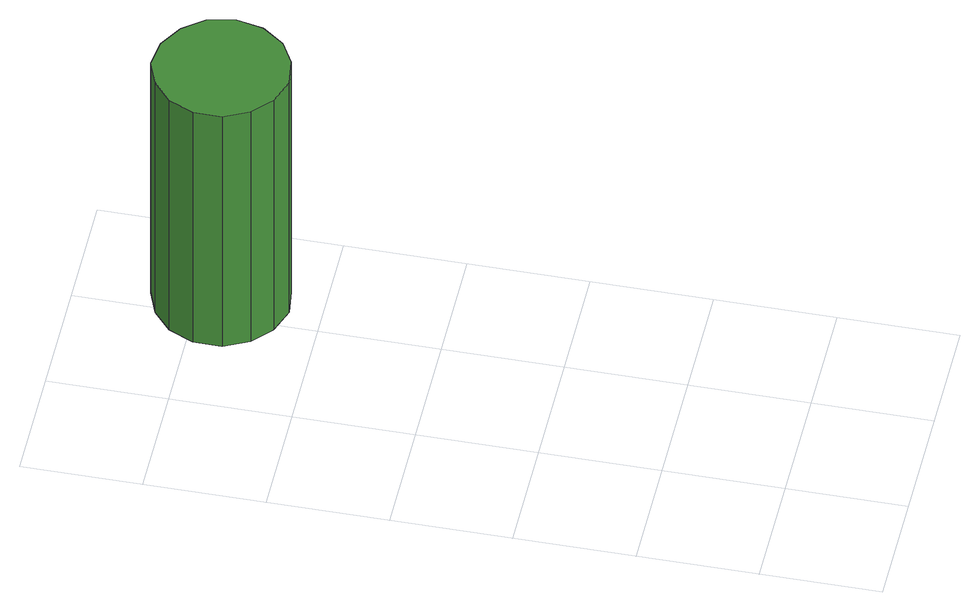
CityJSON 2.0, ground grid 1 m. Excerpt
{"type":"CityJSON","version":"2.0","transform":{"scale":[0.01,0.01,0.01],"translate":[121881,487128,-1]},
"CityObjects":{
"tree1":{"type":"SolitaryVegetationObject","attributes":{"function":"something"},"geometry":[{"type":"MultiSurface","lod":"1","boundaries":[[[0,1,2,3,4,5,6,7,8,9,10,11,12,13,14]],[[15,16,17,18,19,20,21,22,23,24,25,26,27,28,29]],[[0,29,28,1]],[[1,28,27,2]],[[2,27,26,3]],[[3,26,25,4]],[[4,25,24,5]],[[5,24,23,6]],[[6,23,22,7]],[[7,22,21,8]],[[8,21,20,9]],[[9,20,19,10]],[[10,19,18,11]],[[11,18,17,12]],[[12,17,16,13]],[[13,16,15,14]],[[14,15,29,0]]]}]},
"tree2":{"type":"SolitaryVegetationObject","attributes":{"function":"something"}},
"tree3":{"type":"SolitaryVegetationObject","attributes":{"function":"something"}},
"tree4":{"type":"SolitaryVegetationObject","attributes":{"function":"something"}},
"tree5":{"type":"SolitaryVegetationObject","attributes":{"function":"something"}},
"tree6":{"type":"SolitaryVegetationObject","attributes":{"function":"something"}},
"tree7":{"type":"SolitaryVegetationObject","attributes":{"function":"something"}},
"tree8":{"type":"SolitaryVegetationObject","attributes":{"function":"something"}}
},
"vertices":[
[179,483,314],[174,506,314],[160,524,314],[140,536,314],[117,539,314],[95,531,314],[78,516,314],[68,495,314],[68,471,314],[78,450,314],[95,435,314],[117,427,314],[140,430,314],[160,441,314],[174,460,314],[174,460,61],[160,441,61],[140,430,61],[117,427,61],[95,435,61],[78,450,61],[68,471,61],[68,495,61],[78,516,61],[95,531,61],[117,539,61],[140,536,61],[160,524,61],[174,506,61],[179,483,61]
]}
